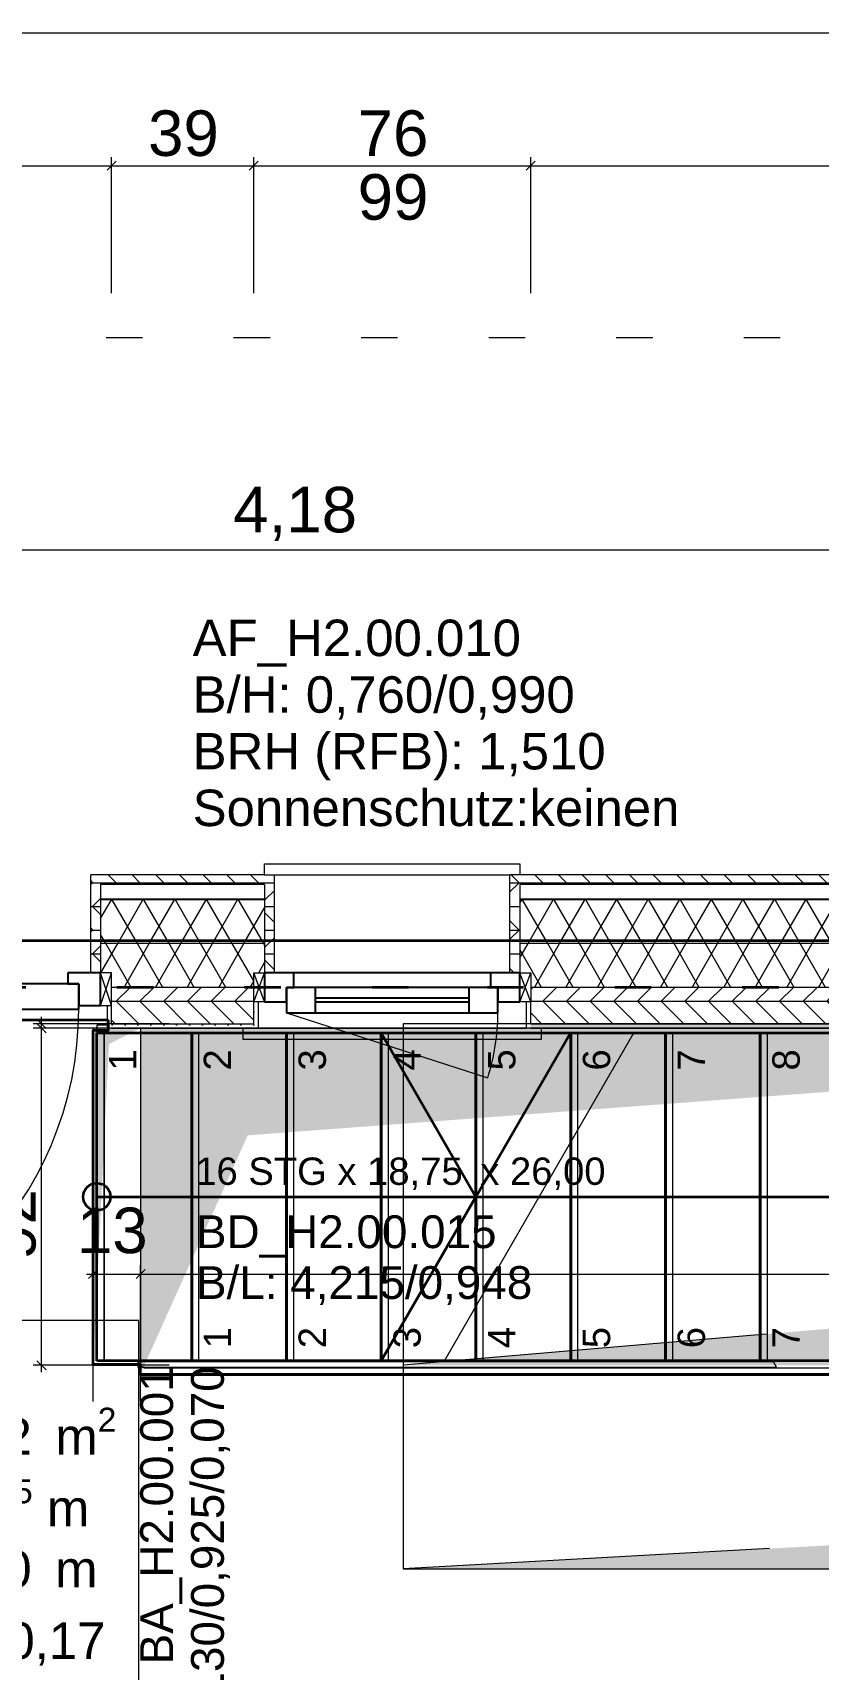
# Model space of a CAD drawing. Extents: x 0 to 42, y 0 to 29.7.
# Drawn here: x 13.098 to 15.253, y 13.764 to 18.255 of the extents above; entities that cross this region are included whole.
import ezdxf
from ezdxf.xclip import XClip

# ---------------------------------------------------------------- set-up
doc = ezdxf.new("R2010")
doc.units = 0
doc.header["$MEASUREMENT"] = 0
doc.header["$XCLIPFRAME"] = 0
for name, pattern in [('Achse', [115, 0, -40, 75, 0]), ('Punktlinie_ eng', [0.0125, 0, -0.0125]), ('Strichlinie_ eng', [0.115, 0.075, -0.04])]:
    doc.linetypes.add(name, pattern=pattern)
for name, color, linetype in [('0_30 - Räume', 7, 'Continuous'), ('0_40 - Durchbrüche', 7, 'Continuous'), ('331 - Tragende Außenwände.Statisch erforderlich', 7, 'Continuous'), ('339 - Rohbau_ sonstiges.Attika massiv_ Lichtschächte', 7, 'Continuous'), ('349 - Innenwände_ sonstiges.Geländer_ Handläufe', 7, 'Continuous'), ('351 - Deckenkonstruktionen.Decken', 7, 'Continuous'), ('351 - Deckenkonstruktionen.Treppen', 7, 'Continuous'), ('352 - Deckenbeläge.Fußbodenaufbauten', 7, 'Continuous'), ('5_00 - WP Ausbau - Bemaßung', 7, 'Continuous')]:
    doc.layers.add(name, color=color, linetype=linetype)
doc.styles.add('ERSTELLTER_STIL_1', font='arial.ttf')
pattern_1 = [(0, (26.131676, 15.72738), (0, 0.065), []), (45, (26.13168, 15.72738), (-0.13, 0.13), [0.091924, -0.091924]), (45, (26.19668, 15.72738), (-0.13, 0.13), [0.091924, -0.091924]), (45, (26.26168, 15.72738), (-0.13, 0.13), [0.091924, -0.091924]), (45, (26.32668, 15.72738), (-0.13, 0.13), [0.091924, -0.091924]), (315, (26.13168, 15.72738), (0.13, 0.13), [0.091924, -0.091924]), (315, (26.19668, 15.72738), (0.13, 0.13), [0.091924, -0.091924]), (315, (26.26168, 15.72738), (0.13, 0.13), [0.091924, -0.091924]), (315, (26.32668, 15.72738), (0.13, 0.13), [0.091924, -0.091924])]
pattern_2 = [(60, (26.131676, 15.72738), (-0.0649519, 0.0375), []), (120, (26.131676, 15.72738), (0.0649519, 0.0375), [])]
pattern_3 = [(45, (26.131676, 15.72738), (-0.01767767, 0.01767767), [0, -0.025])]

# ---------------------------------------------------------------- blocks, each defined once
blk = doc.blocks.new('Zeichnung_1_1', base_point=(26.1317, 15.7274))
at = {"layer": '331 - Tragende Außenwände.Statisch erforderlich', "linetype": 'Continuous', "lineweight": 18, "true_color": 0x7e5900}
h = blk.add_hatch(dxfattribs=at)
h.set_pattern_fill('Holz__Sperrholz_2__0001', color=46, style=0, pattern_type=2)
h.set_pattern_definition(pattern_1)
h.paths.add_polyline_path([(13.2568, 15.9444), (13.2568, 15.6754), (13.2838, 15.6754), (13.2838, 15.9174), (13.2838, 15.9444)])
h = blk.add_hatch(dxfattribs=at)
h.set_pattern_fill('Holz__Sperrholz_2__0001', color=46, style=0, pattern_type=2)
h.set_pattern_definition(pattern_1)
h.paths.add_polyline_path([(13.7338, 15.9444), (13.2838, 15.9444), (13.2838, 15.9174), (13.7338, 15.9174)])
h = blk.add_hatch(dxfattribs=at)
h.set_pattern_fill('Holz__Sperrholz_2__0001', color=46, style=0, pattern_type=2)
h.set_pattern_definition(pattern_1)
h.paths.add_polyline_path([(13.7608, 15.9444), (13.7338, 15.9444), (13.7338, 15.9174), (13.7338, 15.6754), (13.7608, 15.6754)])
h = blk.add_hatch(dxfattribs=at)
h.set_pattern_fill('Holz__Sperrholz_2__0001', color=46, style=0, pattern_type=2)
h.set_pattern_definition(pattern_1)
h.paths.add_polyline_path([(14.4338, 15.9444), (14.4068, 15.9444), (14.4068, 15.6754), (14.4338, 15.6754), (14.4338, 15.9174)])
h = blk.add_hatch(dxfattribs=at)
h.set_pattern_fill('Holz__Sperrholz_2__0001', color=46, style=0, pattern_type=2)
h.set_pattern_definition(pattern_1)
h.paths.add_polyline_path([(17.8689, 15.9444), (14.4338, 15.9444), (14.4338, 15.9174), (17.8689, 15.9174)])
at = {"layer": '331 - Tragende Außenwände.Statisch erforderlich', "linetype": 'Continuous', "lineweight": 18, "true_color": 0x0099e6}
for points in [[(13.7338, 15.8774), (13.2838, 15.8774), (13.2838, 15.8754), (13.7338, 15.8754)], [(17.8689, 15.8774), (14.4338, 15.8774), (14.4338, 15.8754), (17.8689, 15.8754)]]:
    blk.add_hatch(color=142, dxfattribs=at).paths.add_polyline_path(points)
at = {"layer": '331 - Tragende Außenwände.Statisch erforderlich', "linetype": 'Continuous', "lineweight": 18, "true_color": 0x05000d}
h = blk.add_hatch(dxfattribs=at)
h.set_pattern_fill('Dämmung__weich_0001', color=178, style=0, pattern_type=2)
h.set_pattern_definition(pattern_2)
h.paths.add_polyline_path([(13.7338, 15.8754), (13.2838, 15.8754), (13.2838, 15.7554), (13.7338, 15.7554)])
h = blk.add_hatch(dxfattribs=at)
h.set_pattern_fill('Dämmung__weich_0001', color=178, style=0, pattern_type=2)
h.set_pattern_definition(pattern_2)
h.paths.add_polyline_path([(17.8689, 15.8754), (14.4338, 15.8754), (14.4338, 15.7554), (17.8689, 15.7554)])
h = blk.add_hatch(dxfattribs=at)
h.set_pattern_fill('Dämmung__weich_0001', color=178, style=0, pattern_type=2)
h.set_pattern_definition(pattern_2)
h.paths.add_polyline_path([(13.2838, 15.7554), (13.2838, 15.6754), (13.3138, 15.6754), (13.3138, 15.6354), (13.7038, 15.6354), (13.7038, 15.6754), (13.7338, 15.6754), (13.7338, 15.7554)])
h = blk.add_hatch(dxfattribs=at)
h.set_pattern_fill('Dämmung__weich_0001', color=178, style=0, pattern_type=2)
h.set_pattern_definition(pattern_2)
h.paths.add_polyline_path([(14.4338, 15.6754), (14.4638, 15.6754), (14.4638, 15.6354), (17.8389, 15.6354), (17.8389, 15.6754), (17.8689, 15.6754), (17.8689, 15.7554), (14.4338, 15.7554)])
h = blk.add_hatch(dxfattribs=at)
h.set_pattern_fill('Holz__Sperrholz_2__0001', color=178, style=0, pattern_type=2)
h.set_pattern_definition(pattern_1)
h.paths.add_polyline_path([(13.7038, 15.6354), (13.3138, 15.6354), (13.3138, 15.5854), (13.3138, 15.5354), (13.7038, 15.5354), (13.7038, 15.5954)])
h = blk.add_hatch(dxfattribs=at)
h.set_pattern_fill('Holz__Sperrholz_2__0001', color=178, style=0, pattern_type=2)
h.set_pattern_definition(pattern_1)
h.paths.add_polyline_path([(14.4638, 15.5954), (14.4638, 15.5354), (17.8389, 15.5354), (17.8389, 15.5954), (17.8389, 15.6354), (14.4638, 15.6354)])
at = {"layer": '331 - Tragende Außenwände.Statisch erforderlich', "linetype": 'Continuous', "lineweight": 18, "true_color": 0x9f9f9f}
h = blk.add_hatch(dxfattribs=at)
h.set_pattern_fill('Gips_0001', color=253, style=0, pattern_type=2)
h.set_pattern_definition(pattern_3)
h.paths.add_polyline_path([(13.3138, 15.5234), (13.3138, 15.5354), (13.3138, 15.5854), (13.3018, 15.5854), (13.3018, 15.5234)])
h = blk.add_hatch(dxfattribs=at)
h.set_pattern_fill('Gips_0001', color=253, style=0, pattern_type=2)
h.set_pattern_definition(pattern_3)
h.paths.add_polyline_path([(13.7038, 15.5234), (13.7158, 15.5234), (13.7158, 15.5954), (13.7038, 15.5954), (13.7038, 15.5354)])
h = blk.add_hatch(dxfattribs=at)
h.set_pattern_fill('Gips_0001', color=253, style=0, pattern_type=2)
h.set_pattern_definition(pattern_3)
h.paths.add_polyline_path([(14.4518, 15.5234), (14.4638, 15.5234), (14.4638, 15.5354), (14.4638, 15.5954), (14.4518, 15.5954)])
h = blk.add_hatch(dxfattribs=at)
h.set_pattern_fill('Gips_0001', color=253, style=0, pattern_type=2)
h.set_pattern_definition(pattern_3)
h.paths.add_polyline_path([(13.3138, 15.5354), (13.3138, 15.5234), (13.7038, 15.5234), (13.7038, 15.5354)])
h = blk.add_hatch(dxfattribs=at)
h.set_pattern_fill('Gips_0001', color=253, style=0, pattern_type=2)
h.set_pattern_definition(pattern_3)
h.paths.add_polyline_path([(14.4638, 15.5354), (14.4638, 15.5234), (17.5988, 15.5234), (17.5988, 15.5354)])
at = {"layer": '351 - Deckenkonstruktionen.Decken', "linetype": 'Continuous', "lineweight": 0, "true_color": 0x020006}
for points in [[(13.2634, 15.5234), (13.2634, 14.5984), (13.3067, 15.4801), (13.3934, 15.5234)], [(13.3934, 15.5234), (13.3934, 14.5754), (13.6875, 15.2293), (17.6087, 15.5234)]]:
    blk.add_hatch(color=178, dxfattribs=at).paths.add_polyline_path(points)
at = {"layer": '351 - Deckenkonstruktionen.Decken', "linetype": 'Continuous', "lineweight": 0, "true_color": 0x010003}
for points in [[(14.1137, 14.5984), (17.6835, 14.5984), (17.6835, 15.5354), (17.4014, 14.8804)], [(14.1138, 14.0394), (17.5988, 14.0394), (17.5988, 14.5984), (17.4158, 14.2224)]]:
    blk.add_hatch(color=178, dxfattribs=at).paths.add_polyline_path(points)
at = {"layer": '0_30 - Räume', "color": 178, "linetype": 'Achse', "lineweight": 18, "ltscale": 20, "true_color": 0x05000d}
for p, q in [((13.3019, 15.532), (13.2734, 15.532)), ((13.2734, 15.532), (13.2734, 14.6004)), ((13.2734, 14.6004), (13.3934, 14.6004)), ((13.3934, 14.6004), (13.3934, 14.5724)), ((13.3934, 14.5724), (16.6987, 14.5724))]:
    blk.add_line(p, q, dxfattribs=at)
at = {"layer": '0_30 - Räume', "color": 178, "linetype": 'Continuous', "lineweight": 18, "ltscale": 20, "true_color": 0x05000d}
for p, q in [((13.3884, 14.7209), (11.8535, 14.7209)), ((13.3884, 13.3459), (13.3884, 14.7209))]:
    blk.add_line(p, q, dxfattribs=at)
at = {"layer": '331 - Tragende Außenwände.Statisch erforderlich', "color": 178, "linetype": 'Continuous', "lineweight": 18, "ltscale": 20, "true_color": 0x05000d}
for p, q in [((13.2568, 15.6754), (13.2568, 15.9444)), ((13.2838, 15.9444), (13.2568, 15.9444)), ((13.2838, 15.9444), (13.2568, 15.9444)), ((13.2568, 15.6754), (13.2568, 15.9444)), ((13.7338, 15.9444), (13.7338, 15.9744)), ((13.7338, 15.9744), (14.4338, 15.9744)), ((13.7338, 15.9444), (13.7608, 15.9444)), ((13.7338, 15.9444), (13.7608, 15.9444)), ((13.7608, 15.6754), (13.7608, 15.9444)), ((13.7608, 15.6754), (13.7608, 15.9444)), ((14.4068, 15.6754), (14.4068, 15.9444)), ((14.4338, 15.9444), (14.4068, 15.9444)), ((14.4338, 15.9444), (14.4068, 15.9444)), ((14.4068, 15.6754), (14.4068, 15.9444)), ((14.4338, 15.9744), (14.4338, 15.9444)), ((13.7338, 15.9174), (13.2838, 15.9174)), ((13.2838, 15.9174), (13.2838, 15.6754)), ((13.7338, 15.9174), (13.7338, 15.6754)), ((17.8689, 15.9174), (14.4338, 15.9174)), ((14.4338, 15.9174), (14.4338, 15.6754)), ((13.7338, 15.8774), (13.2838, 15.8774)), ((13.7338, 15.8754), (13.2838, 15.8754)), ((17.8689, 15.8774), (14.4338, 15.8774)), ((17.8689, 15.8754), (14.4338, 15.8754)), ((13.7338, 15.7554), (13.2838, 15.7554)), ((17.8689, 15.7554), (14.4338, 15.7554)), ((13.2838, 15.5854), (13.3138, 15.6754)), ((13.3138, 15.5854), (13.2838, 15.6754)), ((13.7338, 15.5954), (13.7038, 15.6754)), ((13.7038, 15.5954), (13.7338, 15.6754)), ((14.4338, 15.5954), (14.4638, 15.6754)), ((14.4638, 15.5954), (14.4338, 15.6754)), ((13.7038, 15.6354), (13.3138, 15.6354)), ((17.8389, 15.6354), (14.4638, 15.6354)), ((13.3018, 15.5854), (13.3018, 15.5234)), ((13.3018, 15.5854), (13.3018, 15.5234)), ((13.3138, 15.5354), (13.3138, 15.5854)), ((13.7038, 15.5354), (13.7038, 15.5954)), ((13.7158, 15.5954), (13.7158, 15.5234)), ((13.7158, 15.5954), (13.7158, 15.5234)), ((14.4518, 15.5954), (14.4518, 15.5234)), ((14.4518, 15.5954), (14.4518, 15.5234)), ((14.4638, 15.5354), (14.4638, 15.5954)), ((13.7938, 15.5654), (14.3458, 15.3873)), ((13.3138, 15.5234), (13.3018, 15.5234)), ((13.3138, 15.5234), (13.3018, 15.5234)), ((13.3138, 15.5354), (13.7038, 15.5354)), ((13.7038, 15.5234), (13.6738, 15.5234)), ((13.6738, 15.5234), (13.6738, 15.4934)), ((13.7038, 15.5234), (13.6738, 15.5234)), ((13.7038, 15.5234), (13.7158, 15.5234)), ((13.7038, 15.5234), (13.7158, 15.5234)), ((14.4638, 15.5234), (14.4518, 15.5234)), ((14.4638, 15.5234), (14.4518, 15.5234)), ((14.4638, 15.5354), (17.6118, 15.5354)), ((14.4638, 15.5234), (14.4938, 15.5234)), ((14.4638, 15.5234), (14.4938, 15.5234)), ((14.4938, 15.4934), (14.4938, 15.5234)), ((13.6738, 15.4934), (14.4938, 15.4934))]:
    blk.add_line(p, q, dxfattribs=at)
at = {"layer": '331 - Tragende Außenwände.Statisch erforderlich', "color": 178, "linetype": 'Strichlinie_ eng', "lineweight": 18, "ltscale": 20, "true_color": 0x05000d}
for p, q in [((13.7608, 15.9444), (14.4068, 15.9444)), ((13.7158, 15.5234), (14.4518, 15.5234))]:
    blk.add_line(p, q, dxfattribs=at)
at = {"layer": '331 - Tragende Außenwände.Statisch erforderlich', "color": 178, "linetype": 'Continuous', "lineweight": 25, "ltscale": 20, "true_color": 0x05000d}
for p, q in [((13.2838, 15.6754), (13.1938, 15.6754)), ((13.1938, 15.6754), (13.1938, 15.6454)), ((13.2838, 15.5854), (13.2838, 15.6754)), ((13.8138, 15.6754), (13.7338, 15.6754)), ((13.7338, 15.6754), (13.7338, 15.5954)), ((14.3538, 15.6754), (13.8138, 15.6754)), ((13.8138, 15.6354), (13.8138, 15.6754)), ((14.4338, 15.6754), (14.3538, 15.6754)), ((14.3538, 15.6754), (14.3538, 15.6354)), ((14.4338, 15.5954), (14.4338, 15.6754)), ((13.2238, 15.6454), (12.2688, 15.6454)), ((13.1938, 15.6454), (13.2238, 15.6454)), ((13.2238, 15.6454), (13.2238, 15.5854)), ((13.2238, 15.5754), (13.2238, 15.6454)), ((13.7938, 15.5954), (13.7938, 15.6354)), ((13.7938, 15.6354), (13.8138, 15.6354)), ((13.7938, 15.6354), (13.7938, 15.5654)), ((13.8738, 15.6354), (13.7938, 15.6354)), ((14.2938, 15.6354), (13.8738, 15.6354)), ((13.8738, 15.5654), (13.8738, 15.6354)), ((14.2938, 15.6354), (14.2938, 15.5654)), ((14.3738, 15.6354), (14.2938, 15.6354)), ((14.3538, 15.6354), (14.3738, 15.6354)), ((14.3738, 15.6354), (14.3738, 15.5954)), ((14.3738, 15.5654), (14.3738, 15.6354)), ((13.2238, 15.5854), (13.2838, 15.5854)), ((13.7338, 15.5954), (13.7938, 15.5954)), ((14.2938, 15.6054), (13.8738, 15.6054)), ((13.8738, 15.5954), (14.2938, 15.5954)), ((14.3738, 15.5954), (14.4338, 15.5954)), ((12.2688, 15.5754), (13.2238, 15.5754)), ((13.7938, 15.5654), (13.8738, 15.5654)), ((13.8738, 15.5654), (14.2938, 15.5654)), ((14.2938, 15.5654), (14.3738, 15.5654))]:
    blk.add_line(p, q, dxfattribs=at)
at = {"layer": '331 - Tragende Außenwände.Statisch erforderlich', "color": 178, "linetype": 'Continuous', "lineweight": 18, "ltscale": 20, "true_color": 0x05000d, "flags": 128}
for points in [[(13.7338, 15.9444), (13.2838, 15.9444)], [(17.8689, 15.9444), (14.4338, 15.9444)], [(13.3138, 15.5234), (13.7038, 15.5234)], [(14.4638, 15.5234), (17.5988, 15.5234)]]:
    blk.add_lwpolyline(points, dxfattribs=at)
for points in [[(13.2838, 15.5854), (13.3138, 15.5854), (13.3138, 15.6754), (13.2838, 15.6754)], [(13.7338, 15.5954), (13.7038, 15.5954), (13.7038, 15.6754), (13.7338, 15.6754)], [(14.4338, 15.6754), (14.4638, 15.6754), (14.4638, 15.5954), (14.4338, 15.5954)]]:
    blk.add_lwpolyline(points, close=True, dxfattribs=at)
at = {"layer": '331 - Tragende Außenwände.Statisch erforderlich', "color": 178, "linetype": 'Continuous', "lineweight": 18, "ltscale": 20, "true_color": 0x05000d}
for centre, radius, start in [((12.2688, 15.5754), 0.955, 270), ((13.7938, 15.5654), 0.58, 342.1152)]:
    blk.add_arc(centre, radius, start, 0, dxfattribs=at)
at = {"layer": '339 - Rohbau_ sonstiges.Attika massiv_ Lichtschächte', "color": 178, "linetype": 'Punktlinie_ eng', "lineweight": 18, "ltscale": 20, "true_color": 0x05000d}
blk.add_line((16.1987, 17.4174), (11.8187, 17.4174), dxfattribs=at)
at = {"layer": '349 - Innenwände_ sonstiges.Geländer_ Handläufe', "color": 7, "linetype": 'Continuous', "lineweight": 18, "ltscale": 20}
for p, q in [((13.4035, 14.5929), (13.3885, 14.5929)), ((13.3885, 14.5929), (13.3885, 14.5749)), ((13.3885, 14.5749), (16.6913, 14.5749)), ((13.4035, 14.5899), (13.4035, 14.5929)), ((16.6913, 14.5899), (13.4035, 14.5899))]:
    blk.add_line(p, q, dxfattribs=at)
at = {"layer": '349 - Innenwände_ sonstiges.Geländer_ Handläufe', "color": 7, "linetype": 'Continuous', "lineweight": 18, "ltscale": 20, "flags": 128}
blk.add_lwpolyline([(13.386, 14.6079), (13.386, 14.5929), (15.1383, 14.5929), (15.1296, 14.6079)], close=True, dxfattribs=at)
at = {"layer": '351 - Deckenkonstruktionen.Decken', "color": 8, "linetype": 'Strichlinie_ eng', "lineweight": 18, "ltscale": 20}
for p, q in [((17.4014, 14.8804), (14.1137, 14.5984)), ((17.4158, 14.2224), (14.1138, 14.0394))]:
    blk.add_line(p, q, dxfattribs=at)
at = {"layer": '351 - Deckenkonstruktionen.Decken', "color": 178, "linetype": 'Continuous', "lineweight": 35, "ltscale": 20, "true_color": 0x05000d, "flags": 128}
blk.add_lwpolyline([(11.4778, 8.4285), (18.8187, 8.4285), (18.8187, 15.7634), (17.6087, 15.7634), (16.6913, 15.7634), (13.3934, 15.7634), (11.4778, 15.7634)], close=True, dxfattribs=at)
at = {"layer": '351 - Deckenkonstruktionen.Decken', "color": 178, "linetype": 'Punktlinie_ eng', "lineweight": 35, "ltscale": 20, "true_color": 0x05000d, "flags": 128}
blk.add_lwpolyline([(14.1287, 15.6354), (11.5978, 15.6354), (11.5978, 8.4735), (18.7687, 8.4735), (18.7687, 15.6354), (17.6834, 15.6354)], close=True, dxfattribs=at)
at = {"layer": '351 - Deckenkonstruktionen.Decken', "color": 178, "linetype": 'Continuous', "lineweight": 18, "ltscale": 20, "true_color": 0x05000d, "flags": 128}
for points in [[(13.3934, 15.5234), (13.2634, 15.5234)], [(13.2634, 15.5234), (13.2634, 14.5984)], [(17.6087, 15.5234), (13.3934, 15.5234)], [(13.3934, 15.5234), (13.3934, 14.5754)], [(13.2634, 14.5984), (13.3934, 14.5984)], [(13.3934, 14.5754), (16.6835, 14.5754)]]:
    blk.add_lwpolyline(points, dxfattribs=at)
at = {"layer": '351 - Deckenkonstruktionen.Decken', "color": 178, "linetype": 'Strichlinie_ eng', "lineweight": 18, "ltscale": 20, "true_color": 0x05000d, "flags": 128}
for points in [[(17.6835, 15.5354), (14.1137, 15.5354)], [(14.1137, 15.5354), (14.1137, 14.5984)], [(14.1138, 14.5984), (14.1138, 14.0394)], [(14.1138, 14.0394), (17.5988, 14.0394)]]:
    blk.add_lwpolyline(points, dxfattribs=at)
at = {"layer": '351 - Deckenkonstruktionen.Treppen', "color": 178, "linetype": 'Continuous', "lineweight": 18, "ltscale": 20, "true_color": 0x05000d}
for p, q in [((13.2736, 14.6104), (13.2736, 15.5104)), ((13.2736, 15.5104), (14.5734, 15.5104)), ((13.2736, 14.6104), (13.2736, 15.5104)), ((13.2736, 15.5104), (17.5988, 15.5104)), ((13.2936, 14.6104), (13.2936, 15.5104)), ((13.2936, 15.5104), (13.2936, 14.6104)), ((13.5536, 14.6104), (13.5536, 15.5104)), ((13.5536, 14.6104), (13.5536, 15.5104)), ((13.8136, 14.6104), (13.8136, 15.5104)), ((13.8136, 14.6104), (13.8136, 15.5104)), ((14.0736, 14.6447), (14.0736, 15.5104)), ((14.0736, 14.6104), (14.0736, 15.5104)), ((14.3336, 15.095), (14.3336, 15.5104)), ((14.3336, 14.6104), (14.3336, 15.5104)), ((14.5936, 14.6104), (14.5936, 15.5104)), ((14.8536, 14.6104), (14.8536, 15.5104)), ((15.1136, 14.6104), (15.1136, 15.5104)), ((14.0537, 14.6104), (13.2736, 14.6104)), ((16.6988, 14.6104), (13.2736, 14.6104))]:
    blk.add_line(p, q, dxfattribs=at)
at = {"layer": '351 - Deckenkonstruktionen.Treppen', "color": 178, "linetype": 'Continuous', "lineweight": 35, "ltscale": 20, "true_color": 0x05000d}
for p, q in [((13.2736, 14.6104), (13.2736, 15.5104)), ((13.2736, 15.5104), (13.5336, 15.5104)), ((13.2736, 14.6104), (13.2736, 15.5104)), ((13.2736, 15.5104), (13.5336, 15.5104)), ((13.5336, 15.5104), (13.5336, 14.6104)), ((13.5336, 14.6104), (13.5336, 15.5104)), ((13.5336, 15.5104), (13.7936, 15.5104)), ((13.5336, 15.5104), (13.5336, 14.6104)), ((13.5336, 14.6104), (13.5336, 15.5104)), ((13.5336, 15.5104), (13.7936, 15.5104)), ((13.7936, 15.5104), (13.7936, 14.6104)), ((13.7936, 14.6104), (13.7936, 15.5104)), ((13.7936, 15.5104), (14.0536, 15.5104)), ((13.7936, 15.5104), (13.7936, 14.6104)), ((13.7936, 14.6104), (13.7936, 15.5104)), ((13.7936, 15.5104), (14.0536, 15.5104)), ((14.0536, 15.5104), (14.0536, 14.6104)), ((14.0536, 14.6104), (14.0536, 15.5104)), ((14.0536, 15.5104), (14.3136, 15.5104)), ((14.0536, 15.5104), (14.3136, 15.0604)), ((14.0536, 15.5104), (14.0536, 14.6104)), ((14.0536, 14.6104), (14.0536, 15.5104)), ((14.0536, 15.5104), (14.3136, 15.5104)), ((14.0537, 14.6104), (14.5734, 15.5104)), ((14.3136, 15.5104), (14.3136, 15.0604)), ((14.3136, 15.0604), (14.3136, 15.5104)), ((14.3136, 15.5104), (14.5734, 15.5104)), ((14.3136, 15.5104), (14.3136, 14.6104)), ((14.3136, 14.6104), (14.3136, 15.5104)), ((14.3136, 15.5104), (14.5736, 15.5104)), ((14.5736, 15.5104), (14.5736, 14.6104)), ((14.5736, 14.6104), (14.5736, 15.5104)), ((14.5736, 15.5104), (14.8336, 15.5104)), ((14.8336, 15.5104), (14.8336, 14.6104)), ((14.8336, 14.6104), (14.8336, 15.5104)), ((14.8336, 15.5104), (15.0936, 15.5104)), ((15.0936, 15.5104), (15.0936, 14.6104)), ((15.0936, 14.6104), (15.0936, 15.5104)), ((15.0936, 15.5104), (15.3536, 15.5104)), ((13.2736, 15.0604), (13.5336, 15.0604)), ((13.2736, 15.0604), (13.5336, 15.0604)), ((13.5336, 15.0604), (14.3136, 15.0604)), ((13.5336, 15.0604), (17.1488, 15.0604)), ((14.3136, 15.0604), (14.0536, 14.6104)), ((13.5336, 14.6104), (13.2736, 14.6104)), ((13.5336, 14.6104), (13.2736, 14.6104)), ((13.7936, 14.6104), (13.5336, 14.6104)), ((13.7936, 14.6104), (13.5336, 14.6104)), ((14.0536, 14.6104), (13.7936, 14.6104)), ((14.0536, 14.6104), (13.7936, 14.6104)), ((14.0536, 14.6104), (14.0536, 14.6104)), ((14.3136, 14.6104), (14.0536, 14.6104)), ((14.5736, 14.6104), (14.3136, 14.6104)), ((14.8336, 14.6104), (14.5736, 14.6104)), ((15.0936, 14.6104), (14.8336, 14.6104)), ((15.3536, 14.6104), (15.0936, 14.6104))]:
    blk.add_line(p, q, dxfattribs=at)
at = {"layer": '351 - Deckenkonstruktionen.Treppen', "color": 253, "linetype": 'Continuous', "lineweight": 18, "ltscale": 20, "true_color": 0x9f9f9f}
blk.add_line((14.227, 14.6104), (14.7466, 15.5104), dxfattribs=at)
at = {"layer": '351 - Deckenkonstruktionen.Treppen', "color": 253, "linetype": 'Strichlinie_ eng', "lineweight": 18, "ltscale": 20, "true_color": 0x9f9f9f}
for p, q in [((14.7466, 15.5104), (14.8336, 15.5104)), ((14.8336, 15.5104), (14.8336, 14.6104)), ((14.8336, 14.6104), (14.8336, 15.5104)), ((14.8336, 15.5104), (15.0936, 15.5104)), ((15.0936, 15.5104), (15.0936, 14.6104)), ((15.0936, 14.6104), (15.0936, 15.5104)), ((15.0936, 15.5104), (15.3536, 15.5104)), ((14.5736, 15.2107), (14.5736, 14.6104)), ((14.5736, 14.6104), (14.5736, 15.2107)), ((14.4868, 15.0604), (17.4336, 15.0604)), ((14.3136, 14.7604), (14.3136, 14.6104)), ((14.3136, 14.6104), (14.3136, 14.7604)), ((14.3136, 14.6104), (14.227, 14.6104)), ((14.5736, 14.6104), (14.3136, 14.6104)), ((14.8336, 14.6104), (14.5736, 14.6104)), ((15.0936, 14.6104), (14.8336, 14.6104)), ((15.3536, 14.6104), (15.0936, 14.6104))]:
    blk.add_line(p, q, dxfattribs=at)
at = {"layer": '351 - Deckenkonstruktionen.Treppen', "color": 178, "linetype": 'Continuous', "lineweight": 35, "ltscale": 20, "true_color": 0x05000d, "flags": 128}
blk.add_lwpolyline([(13.2736, 15.0979, -1), (13.2736, 15.0229, -1)], format="xyb", close=True, dxfattribs=at)
blk.add_lwpolyline([(13.2736, 15.0979, -1), (13.2736, 15.0229, -1)], format="xyb", close=True, dxfattribs=at)
at = {"layer": '352 - Deckenbeläge.Fußbodenaufbauten', "color": 178, "linetype": 'Continuous', "lineweight": 35, "ltscale": 20, "true_color": 0x05000d, "flags": 128}
blk.add_lwpolyline([(13.305, 15.5454), (11.5978, 15.5454), (11.5978, 12.9697), (17.6988, 12.9697), (17.6988, 14.5), (17.6056, 14.5), (17.6056, 14.2361), (16.6913, 14.2361), (16.6913, 14.5724), (13.3934, 14.5724), (13.3934, 14.6004), (13.2633, 14.6004), (13.2633, 15.5181), (13.305, 15.5181)], close=True, dxfattribs=at)
at = {"layer": '5_00 - WP Ausbau - Bemaßung', "color": 178, "linetype": 'Continuous', "lineweight": 18, "ltscale": 20, "true_color": 0x05000d}
for p, q in [((11.6978, 18.2551), (17.5988, 18.2551)), ((12.1788, 17.8902), (13.3138, 17.8902)), ((13.3263, 17.9027), (13.3013, 17.8777)), ((13.3138, 17.5402), (13.3138, 17.9136)), ((13.3138, 17.8902), (13.7038, 17.8902)), ((13.7163, 17.9027), (13.6913, 17.8777)), ((13.7038, 17.5402), (13.7038, 17.9136)), ((13.7038, 17.8902), (14.4638, 17.8902)), ((14.4763, 17.9027), (14.4513, 17.8777)), ((14.4638, 17.5402), (14.4638, 17.9136)), ((14.4638, 17.8902), (17.8389, 17.8902)), ((11.8187, 16.8357), (15.9987, 16.8357)), ((13.1092, 15.5479), (13.1342, 15.5229)), ((13.1217, 15.5354), (13.1217, 15.5541)), ((13.4717, 15.5354), (13.0983, 15.5354)), ((13.4717, 15.5234), (13.0983, 15.5234)), ((13.1342, 15.5109), (13.1092, 15.5359)), ((13.1217, 15.5234), (13.1217, 15.5354)), ((13.1217, 14.5984), (13.1217, 15.5234)), ((13.2634, 14.4985), (13.2634, 14.8719)), ((13.3934, 14.4985), (13.3934, 14.8719)), ((13.2446, 14.8485), (13.2634, 14.8485)), ((13.2759, 14.861), (13.2509, 14.836)), ((13.2634, 14.8485), (13.3934, 14.8485)), ((13.4059, 14.861), (13.3809, 14.836)), ((13.3934, 14.8485), (17.6087, 14.8485)), ((13.4717, 14.5984), (13.0983, 14.5984)), ((13.1092, 14.6109), (13.1342, 14.5859)), ((13.1217, 14.5796), (13.1217, 14.5984))]:
    blk.add_line(p, q, dxfattribs=at)
at = {"layer": '0_30 - Räume', "color": 178, "linetype": 'Continuous', "lineweight": 18, "true_color": 0x05000d, "char_height": 0.1, "attachment_point": 1, "style": 'ERSTELLTER_STIL_1'}
for s, insert in [('\\A1;{\\pql;\\pt0,0.05;\\fArial|b0|i0|c0|p38;10,02\\fArial|b0|i0|c0|p38;\\A1{\\H.66x;\\S^  ;}\\fArial|b0|i0|c0|p38; m\\fArial|b0|i0|c0|p38;\\A1{\\H.66x;\\S2^  ;}}', (12.7455, 14.4819)), ('\\A1;{\\pql;\\pt0,0.05;\\fArial|b0|i0|c0|p38;17,991\\fArial|b0|i0|c0|p38;\\A1{\\H.66x;\\S5^  ;}\\fArial|b0|i0|c0|p38; m\\fArial|b0|i0|c0|p38;\\A1{\\H.66x;\\S^  ;}}', (12.619, 14.2855)), ('\\A1;{\\pql;\\pt0,0.05;\\fArial|b0|i0|c0|p38;2,580\\fArial|b0|i0|c0|p38;\\A1{\\H.66x;\\S^  ;}\\fArial|b0|i0|c0|p38; m\\fArial|b0|i0|c0|p38;\\A1{\\H.66x;\\S^  ;}}', (12.745, 14.0891)), ('\\A1;{\\pql;\\pt0,0.05;\\fArial|b0|i0|c0|p38;+0,17\\fArial|b0|i0|c0|p38;\\A1{\\H.66x;\\S^  ;}\\fArial|b0|i0|c0|p38;\\fArial|b0|i0|c0|p38;\\A1{\\H.66x;\\S^  ;}}', (12.9437, 13.8926))]:
    blk.add_mtext(s, dxfattribs=dict(at, insert=insert))
at = {"layer": '0_40 - Durchbrüche', "color": 178, "linetype": 'Continuous', "lineweight": 18, "true_color": 0x05000d, "insert": (13.5455, 15.0098), "char_height": 0.09, "attachment_point": 1, "line_spacing_factor": 0.930054, "style": 'ERSTELLTER_STIL_1'}
blk.add_mtext('\\A1;{\\pql;\\fArial|b0|i0|c0|p38;BD_H2.00.015\\P\\pql;\\fArial|b0|i0|c0|p38;B/L: \\fArial|b0|i0|c0|p38;4,215\\fArial|b0|i0|c0|p38;/\\fArial|b0|i0|c0|p38;0,948}', dxfattribs=at)
at = {"layer": '0_40 - Durchbrüche', "color": 178, "linetype": 'Continuous', "lineweight": 18, "true_color": 0x05000d, "insert": (13.3924, 14.5954), "char_height": 0.09, "attachment_point": 3, "rotation": 90, "line_spacing_factor": 0.930054, "style": 'ERSTELLTER_STIL_1'}
blk.add_mtext('\\A1;{\\pqr;\\fArial|b0|i0|c0|p38;BA_H2.00.001\\P\\pqr;\\fArial|b0|i0|c0|p38;B/L\\fArial|b0|i0|c0|p38;/T\\fArial|b0|i0|c0|p38;: \\fArial|b0|i0|c0|p38;0,130\\fArial|b0|i0|c0|p38;/\\fArial|b0|i0|c0|p38;0,925\\fArial|b0|i0|c0|p38;/\\fArial|b0|i0|c0|p38;0,070}', dxfattribs=at)
at = {"layer": '331 - Tragende Außenwände.Statisch erforderlich', "color": 178, "linetype": 'Continuous', "lineweight": 18, "true_color": 0x05000d, "insert": (13.5363, 16.6445), "char_height": 0.1, "attachment_point": 1, "line_spacing_factor": 0.932867, "style": 'ERSTELLTER_STIL_1'}
blk.add_mtext('\\A1;{\\pql;\\fArial|b0|i0|c0|p38;AF_H2.00.010\\P\\pql;\\fArial|b0|i0|c0|p38;B/H: \\fArial|b0|i0|c0|p38;0,760\\fArial|b0|i0|c0|p38;/\\fArial|b0|i0|c0|p38;0,990\\fArial|b0|i0|c0|p38; \\P\\pql;\\fArial|b0|i0|c0|p38;BRH\\fArial|b0|i0|c0|p38; (RFB)\\fArial|b0|i0|c0|p38;: \\fArial|b0|i0|c0|p38;1,510\\P\\pql;\\fArial|b0|i0|c0|p38;Sonnenschutz:\\fArial|b0|i0|c0|p38;keinen}', dxfattribs=at)
at = {"layer": '351 - Deckenkonstruktionen.Treppen', "color": 178, "linetype": 'Continuous', "lineweight": 18, "true_color": 0x05000d, "char_height": 0.075, "attachment_point": 6, "rotation": 90, "style": 'ERSTELLTER_STIL_1'}
for s, insert in [('\\A1;{\\pqr;\\fArial|b0|i0|c0|p38;1}', (13.3443, 15.4654)), ('\\A1;{\\pqr;\\fArial|b0|i0|c0|p38;2}', (13.6043, 15.4654)), ('\\A1;{\\pqr;\\fArial|b0|i0|c0|p38;3}', (13.8649, 15.4654)), ('\\A1;{\\pqr;\\fArial|b0|i0|c0|p38;4}', (14.1243, 15.4654)), ('\\A1;{\\pqr;\\fArial|b0|i0|c0|p38;5}', (14.3849, 15.4654)), ('\\A1;{\\pqr;\\fArial|b0|i0|c0|p38;6}', (14.6449, 15.4654)), ('\\A1;{\\pqr;\\fArial|b0|i0|c0|p38;7}', (14.9043, 15.4654)), ('\\A1;{\\pqr;\\fArial|b0|i0|c0|p38;8}', (15.1649, 15.4654)), ('\\A1;{\\pqr;\\fArial|b0|i0|c0|p38;1}', (13.6043, 14.7033)), ('\\A1;{\\pqr;\\fArial|b0|i0|c0|p38;2}', (13.8643, 14.7033)), ('\\A1;{\\pqr;\\fArial|b0|i0|c0|p38;3}', (14.1249, 14.7033)), ('\\A1;{\\pqr;\\fArial|b0|i0|c0|p38;4}', (14.3843, 14.7033)), ('\\A1;{\\pqr;\\fArial|b0|i0|c0|p38;5}', (14.6449, 14.7033)), ('\\A1;{\\pqr;\\fArial|b0|i0|c0|p38;6}', (14.9049, 14.7033)), ('\\A1;{\\pqr;\\fArial|b0|i0|c0|p38;7}', (15.1643, 14.7033))]:
    blk.add_mtext(s, dxfattribs=dict(at, insert=insert))
at = {"layer": '351 - Deckenkonstruktionen.Treppen', "color": 178, "linetype": 'Continuous', "lineweight": 18, "true_color": 0x05000d, "insert": (14.1255, 15.0715), "char_height": 0.075, "attachment_point": 8, "style": 'ERSTELLTER_STIL_1'}
blk.add_mtext('\\A1;{\\pqc;\\pt0,0.05;\\fArial|b0|i0|c0|p38;16 STG x \\fArial|b0|i0|c0|p38;18,75\\fArial|b0|i0|c0|p38;\\A1{\\H.66x;\\S^  ;}\\fArial|b0|i0|c0|p38;\\fArial|b0|i0|c0|p38; x \\fArial|b0|i0|c0|p38;26,00\\fArial|b0|i0|c0|p38;\\A1{\\H.66x;\\S^  ;}\\fArial|b0|i0|c0|p38;\\fArial|b0|i0|c0|p38;\\fArial|b0|i0|c0|p38;\\fArial|b0|i0|c0|p38;\\A1{\\H.66x;\\S^  ;}\\fArial|b0|i0|c0|p38;}', dxfattribs=at)
at = {"layer": '5_00 - WP Ausbau - Bemaßung', "color": 178, "linetype": 'Continuous', "lineweight": 18, "true_color": 0x05000d, "char_height": 0.125, "attachment_point": 7, "style": 'ERSTELLTER_STIL_1'}
for s, insert, width in [('\\A1;{\\pql;\\fArial|b0|i0|c0|p38;39}', (13.414, 17.9152), 0.189715), ('\\A1;{\\pql;\\fArial|b0|i0|c0|p38;76}', (13.989, 17.9152), 0.189715), ('\\A1;{\\pql;\\fArial|b0|i0|c0|p38;99}', (13.989, 17.7402), 0.189715), ('\\A1;{\\pql;\\fArial|b0|i0|c0|p38;4,18}', (13.6476, 16.8607), 0.332572), ('\\A1;{\\pql;\\fArial|b0|i0|c0|p38;13}', (13.2187, 14.9042), 0.189715)]:
    blk.add_mtext(s, dxfattribs=dict(at, insert=insert, width=width))
at = {"layer": '5_00 - WP Ausbau - Bemaßung', "color": 178, "linetype": 'Continuous', "lineweight": 18, "true_color": 0x05000d, "insert": (13.1417, 14.8873), "char_height": 0.125, "attachment_point": 7, "rotation": 90, "style": 'ERSTELLTER_STIL_1'}
blk.add_mtext('\\A1;{\\pql;\\fArial|b0|i0|c0|p38;92\\fArial|b0|i0|c0|p38;\\A1{\\H.66x;\\S5^  ;}}', dxfattribs=at)

msp = doc.modelspace()

# ---------------------------------------------------------------- block references
at = {"color": 178, "linetype": 'Continuous', "lineweight": 25, "ltscale": 20, "true_color": 0x05000d}
ref = msp.add_blockref('Zeichnung_1_1', (26.1317, 15.7274), dxfattribs=at)
XClip(ref).set_block_clipping_path([(4.1980274282, 3.0257570699), (31.7992466844, 24.1343286538)])

doc.saveas('drawing.dxf')
